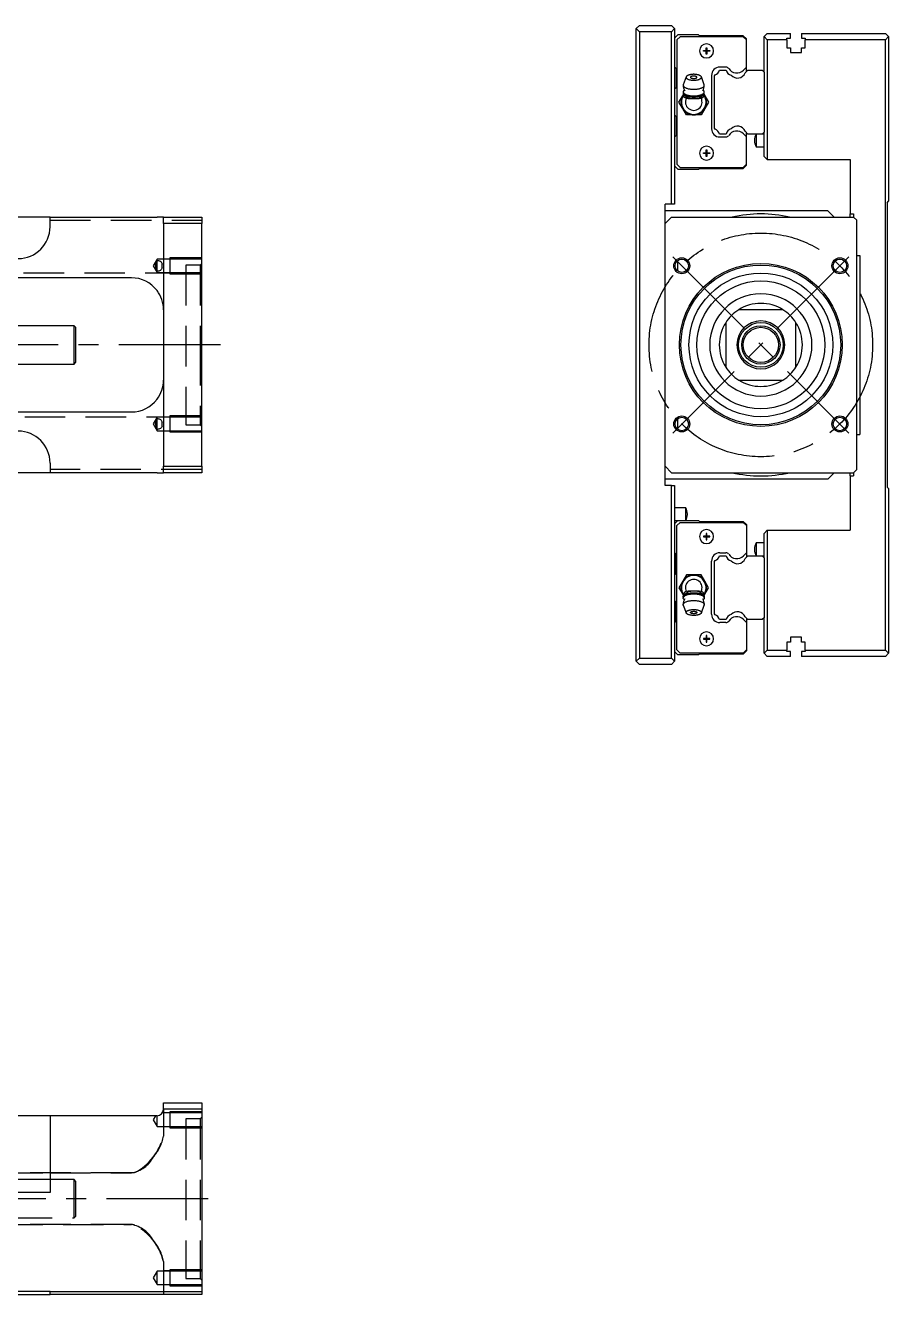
# Model space of a CAD drawing. Extents: x -11 to 792, y -340 to 120.
# Drawn here: x 522.3 to 792.5, y -297.2 to 100 of the extents above; entities that cross this region are included whole.
import ezdxf

# ---------------------------------------------------------------- set-up
doc = ezdxf.new("R2010")
doc.units = 0
doc.linetypes.add('CENTER', pattern=[50.8, 31.75, -6.35, 6.35, -6.35])
doc.linetypes.add('DASHED', pattern=[19.05, 12.7, -6.35])
doc.layers.get('0').update_dxf_attribs({"linetype": 'CONTINUOUS'})
doc.layers.add('CENTER', color=1, linetype='CENTER')

msp = doc.modelspace()

# ---------------------------------------------------------------- linework, layer by layer
at = {"color": 7, "linetype": 'CONTINUOUS'}
for p, q in [((714.5, 100), (713.5, 99)), ((714.5, 100), (724.5, 100)), ((725.5, 99), (724.5, 100)), ((713.5, -99), (713.5, 99)), ((713.5, 99), (714.5, 98)), ((714.5, 98), (714.5, -98)), ((724.5, 98), (714.5, 98)), ((724.5, 98), (725.5, 99)), ((724.5, 44), (724.5, 98)), ((725.5, 99), (725.5, 44)), ((726.5, 97), (725.5, 96)), ((727.2, 96.45), (726.2, 95.45)), ((726.2, 95.45), (726.2, 56.55)), ((733, 97), (726.5, 97)), ((747, 96.45), (727.2, 96.45)), ((733.25, 96.75), (733, 97)), ((747, 96.75), (733.25, 96.75)), ((748, 95.75), (747, 96.75)), ((748, 95.45), (747, 96.45)), ((748, 95.45), (748, 95.75)), ((748, 86.92), (748, 95.45)), ((753.5, 96.5), (754.5, 97.5)), ((753.5, 85.4), (753.5, 96.5)), ((754.5, 95.5), (753.5, 96.5)), ((754.5, 97.5), (761.8, 97.5)), ((760.65, 95.5), (754.5, 95.5)), ((754.5, 95.5), (754.5, 58)), ((760.65, 95.5), (760.65, 96)), ((760.65, 96), (761.8, 96)), ((760.65, 95.5), (760.65, 93)), ((761.8, 96), (761.8, 97.5)), ((765.2, 97.5), (791.5, 97.5)), ((765.2, 97.5), (765.2, 96)), ((765.2, 96), (766.35, 96)), ((766.35, 96), (766.35, 95.5)), ((766.35, 93), (766.35, 95.5)), ((791.5, 95.5), (766.35, 95.5)), ((791.5, 97.5), (792.5, 96.5)), ((792.5, 96.5), (791.5, 95.5)), ((791.5, -95.5), (791.5, 95.5)), ((792.5, 96.5), (792.5, 45)), ((734.5, 91.9), (734.5, 92.1)), ((734.5, 92.1), (735.4, 92.1)), ((735.4, 91.9), (734.5, 91.9)), ((735.4, 92.1), (735.4, 93)), ((735.4, 93), (735.6, 93)), ((735.4, 92.1), (735.5, 92)), ((735.4, 91.9), (735.5, 92)), ((735.4, 91), (735.4, 91.9)), ((735.6, 92.1), (735.5, 92)), ((735.6, 91.9), (735.5, 92)), ((735.6, 93), (735.6, 92.1)), ((735.6, 92.1), (736.5, 92.1)), ((736.5, 91.9), (735.6, 91.9)), ((735.6, 91.9), (735.6, 91)), ((736.5, 92.1), (736.5, 91.9)), ((760.65, 93), (761.8, 93)), ((761.8, 93), (761.8, 91.5)), ((761.8, 91.5), (765.2, 91.5)), ((765.2, 93), (766.35, 93)), ((765.2, 91.5), (765.2, 93)), ((735.6, 91), (735.4, 91)), ((725.5, 87), (726, 86.5)), ((726, 86.5), (726, 80.5)), ((729.12, 83.89), (728.23, 81.44)), ((729.12, 83.89), (729.1, 83.81)), ((729.1, 83.81), (729.1, 83.73)), ((729.1, 83.73), (729.12, 83.65)), ((729.15, 83.95), (729.12, 83.89)), ((729.12, 83.65), (729.15, 83.58)), ((729.19, 84.02), (729.15, 83.95)), ((729.15, 83.58), (729.2, 83.5)), ((729.25, 84.08), (729.19, 84.02)), ((729.2, 83.5), (729.27, 83.42)), ((729.31, 84.14), (729.25, 84.08)), ((729.27, 83.42), (729.35, 83.35)), ((729.39, 84.2), (729.31, 84.14)), ((729.48, 84.25), (729.39, 84.2)), ((729.57, 84.31), (729.48, 84.25)), ((729.68, 84.36), (729.57, 84.31)), ((729.8, 84.41), (729.68, 84.36)), ((729.92, 84.45), (729.8, 84.41)), ((730.06, 84.49), (729.92, 84.45)), ((730.2, 84.53), (730.06, 84.49)), ((730.35, 84.57), (730.2, 84.53)), ((730.5, 84.6), (730.35, 84.57)), ((730.66, 84.62), (730.5, 84.6)), ((730.52, 83.83), (730.5, 83.79)), ((730.5, 83.79), (730.5, 83.76)), ((730.5, 83.76), (730.5, 83.73)), ((730.5, 83.73), (730.52, 83.69)), ((730.53, 83.86), (730.52, 83.83)), ((730.52, 83.69), (730.53, 83.66)), ((730.56, 83.89), (730.53, 83.86)), ((730.53, 83.66), (730.56, 83.63)), ((730.59, 83.92), (730.56, 83.89)), ((730.56, 83.63), (730.59, 83.6)), ((730.63, 83.95), (730.59, 83.92)), ((730.59, 83.6), (730.63, 83.57)), ((730.68, 83.98), (730.63, 83.95)), ((730.63, 83.57), (730.68, 83.54)), ((730.82, 84.64), (730.66, 84.62)), ((730.73, 84.01), (730.68, 83.98)), ((730.68, 83.54), (730.73, 83.51)), ((730.79, 84.03), (730.73, 84.01)), ((730.73, 83.51), (730.79, 83.49)), ((730.86, 84.05), (730.79, 84.03)), ((730.79, 83.49), (730.86, 83.47)), ((730.99, 84.66), (730.82, 84.64)), ((730.93, 84.07), (730.86, 84.05)), ((730.86, 83.47), (730.93, 83.45)), ((731, 84.09), (730.93, 84.07)), ((730.93, 83.45), (731, 83.43)), ((731.16, 84.67), (730.99, 84.66)), ((731.08, 84.11), (731, 84.09)), ((731, 83.43), (731.08, 83.41)), ((731.16, 84.12), (731.08, 84.11)), ((731.33, 84.68), (731.16, 84.67)), ((731.24, 84.13), (731.16, 84.12)), ((731.33, 84.14), (731.24, 84.13)), ((731.5, 84.68), (731.33, 84.68)), ((731.41, 84.14), (731.33, 84.14)), ((731.5, 84.14), (731.41, 84.14)), ((731.67, 84.68), (731.5, 84.68)), ((731.59, 84.14), (731.5, 84.14)), ((731.67, 84.14), (731.59, 84.14)), ((731.84, 84.67), (731.67, 84.68)), ((731.76, 84.13), (731.67, 84.14)), ((731.84, 84.12), (731.76, 84.13)), ((732.01, 84.66), (731.84, 84.67)), ((731.92, 84.11), (731.84, 84.12)), ((732, 84.09), (731.92, 84.11)), ((731.92, 83.41), (732, 83.43)), ((732.07, 84.07), (732, 84.09)), ((732, 83.43), (732.07, 83.45)), ((732.18, 84.64), (732.01, 84.66)), ((732.14, 84.05), (732.07, 84.07)), ((732.07, 83.45), (732.14, 83.47)), ((732.21, 84.03), (732.14, 84.05)), ((732.14, 83.47), (732.21, 83.49)), ((732.34, 84.62), (732.18, 84.64)), ((732.27, 84.01), (732.21, 84.03)), ((732.21, 83.49), (732.27, 83.51)), ((732.32, 83.98), (732.27, 84.01)), ((732.27, 83.51), (732.32, 83.54)), ((732.37, 83.95), (732.32, 83.98)), ((732.32, 83.54), (732.37, 83.57)), ((732.5, 84.6), (732.34, 84.62)), ((732.41, 83.92), (732.37, 83.95)), ((732.37, 83.57), (732.41, 83.6)), ((732.44, 83.89), (732.41, 83.92)), ((732.41, 83.6), (732.44, 83.63)), ((732.47, 83.86), (732.44, 83.89)), ((732.44, 83.63), (732.47, 83.66)), ((732.48, 83.83), (732.47, 83.86)), ((732.47, 83.66), (732.48, 83.69)), ((732.5, 83.79), (732.48, 83.83)), ((732.48, 83.69), (732.5, 83.73)), ((732.65, 84.57), (732.5, 84.6)), ((732.5, 83.76), (732.5, 83.79)), ((732.5, 83.73), (732.5, 83.76)), ((732.8, 84.53), (732.65, 84.57)), ((732.94, 84.49), (732.8, 84.53)), ((733.08, 84.45), (732.94, 84.49)), ((733.2, 84.41), (733.08, 84.45)), ((733.32, 84.36), (733.2, 84.41)), ((733.43, 84.31), (733.32, 84.36)), ((733.52, 84.25), (733.43, 84.31)), ((733.61, 84.2), (733.52, 84.25)), ((733.69, 84.14), (733.61, 84.2)), ((733.65, 83.35), (733.73, 83.42)), ((733.75, 84.08), (733.69, 84.14)), ((733.73, 83.42), (733.8, 83.5)), ((733.81, 84.02), (733.75, 84.08)), ((733.8, 83.5), (733.85, 83.58)), ((733.85, 83.95), (733.81, 84.02)), ((733.88, 83.89), (733.85, 83.95)), ((733.85, 83.58), (733.88, 83.65)), ((733.9, 83.81), (733.88, 83.89)), ((734.77, 81.44), (733.88, 83.89)), ((733.88, 83.65), (733.9, 83.73)), ((733.9, 83.73), (733.9, 83.81)), ((737.07, 84.33), (737.07, 67.67)), ((738, 84.2), (738.16, 84.48)), ((738, 67.8), (738, 84.2)), ((739.56, 86), (741.64, 86)), ((741.58, 86.93), (739.67, 86.93)), ((748, 86.92), (747.04, 85.95)), ((747.55, 85.15), (748, 85.6)), ((748, 85.6), (748, 86.92)), ((748, 85.6), (748.4, 86)), ((748.4, 86), (752.9, 86)), ((752.9, 86), (753.5, 85.4)), ((753.5, 85.4), (753.5, 66.6)), ((726, 80.5), (725.5, 80)), ((728.23, 81.44), (728.2, 81.27)), ((728.2, 81.27), (728.21, 81.17)), ((728.21, 81.17), (728.24, 81.07)), ((728.24, 81.07), (728.29, 80.97)), ((728.27, 79.46), (728.24, 79.39)), ((728.32, 79.52), (728.27, 79.46)), ((728.29, 80.97), (728.36, 80.88)), ((728.37, 79.59), (728.32, 79.52)), ((728.36, 80.88), (728.45, 80.78)), ((728.43, 79.65), (728.37, 79.59)), ((728.5, 79.71), (728.43, 79.65)), ((728.45, 80.78), (728.56, 80.69)), ((728.56, 79.77), (728.5, 79.71)), ((728.56, 80.69), (728.69, 80.61)), ((728.69, 80.61), (728.83, 80.52)), ((728.83, 80.52), (728.99, 80.45)), ((728.99, 80.45), (729.17, 80.37)), ((729.17, 80.37), (729.36, 80.31)), ((729.35, 83.35), (729.45, 83.28)), ((729.36, 80.31), (729.56, 80.24)), ((729.45, 83.28), (729.56, 83.22)), ((729.56, 83.22), (729.69, 83.16)), ((729.56, 80.24), (729.78, 80.19)), ((729.69, 83.16), (729.83, 83.1)), ((729.78, 80.19), (730, 80.14)), ((729.83, 83.1), (729.98, 83.05)), ((729.98, 83.05), (730.15, 83)), ((730, 80.14), (730.24, 80.1)), ((730.15, 83), (730.32, 82.96)), ((730.24, 80.1), (730.48, 80.07)), ((730.32, 82.96), (730.51, 82.92)), ((730.48, 80.07), (730.73, 80.04)), ((730.51, 82.92), (730.7, 82.9)), ((730.7, 82.9), (730.89, 82.87)), ((730.73, 80.04), (730.98, 80.02)), ((730.89, 82.87), (731.09, 82.86)), ((730.98, 80.02), (731.24, 80.01)), ((731.08, 83.41), (731.16, 83.4)), ((731.09, 82.86), (731.3, 82.85)), ((731.16, 83.4), (731.24, 83.39)), ((731.24, 83.39), (731.33, 83.38)), ((731.24, 80.01), (731.5, 80)), ((731.3, 82.85), (731.5, 82.84)), ((731.33, 83.38), (731.41, 83.38)), ((731.41, 83.38), (731.5, 83.38)), ((731.5, 83.38), (731.59, 83.38)), ((731.5, 82.84), (731.7, 82.85)), ((731.5, 80), (731.76, 80.01)), ((731.59, 83.38), (731.67, 83.38)), ((731.67, 83.38), (731.76, 83.39)), ((731.7, 82.85), (731.91, 82.86)), ((731.76, 83.39), (731.84, 83.4)), ((731.76, 80.01), (732.02, 80.02)), ((731.84, 83.4), (731.92, 83.41)), ((731.91, 82.86), (732.11, 82.87)), ((732.02, 80.02), (732.27, 80.04)), ((732.11, 82.87), (732.3, 82.9)), ((732.27, 80.04), (732.52, 80.07)), ((732.3, 82.9), (732.49, 82.92)), ((732.49, 82.92), (732.68, 82.96)), ((732.52, 80.07), (732.76, 80.1)), ((732.68, 82.96), (732.85, 83)), ((732.76, 80.1), (733, 80.14)), ((732.85, 83), (733.02, 83.05)), ((733, 80.14), (733.22, 80.19)), ((733.02, 83.05), (733.17, 83.1)), ((733.17, 83.1), (733.31, 83.16)), ((733.22, 80.19), (733.44, 80.24)), ((733.31, 83.16), (733.44, 83.22)), ((733.44, 83.22), (733.55, 83.28)), ((733.44, 80.24), (733.64, 80.31)), ((733.55, 83.28), (733.65, 83.35)), ((733.64, 80.31), (733.83, 80.37)), ((733.83, 80.37), (734.01, 80.45)), ((734.01, 80.45), (734.17, 80.52)), ((734.17, 80.52), (734.31, 80.61)), ((734.31, 80.61), (734.44, 80.69)), ((734.44, 80.69), (734.55, 80.78)), ((734.5, 79.71), (734.44, 79.77)), ((734.57, 79.65), (734.5, 79.71)), ((734.55, 80.78), (734.64, 80.88)), ((734.63, 79.59), (734.57, 79.65)), ((734.68, 79.52), (734.63, 79.59)), ((734.64, 80.88), (734.71, 80.97)), ((734.73, 79.46), (734.68, 79.52)), ((734.71, 80.97), (734.76, 81.07)), ((734.76, 79.39), (734.73, 79.46)), ((734.76, 81.07), (734.79, 81.17)), ((734.8, 81.27), (734.77, 81.44)), ((734.79, 81.17), (734.8, 81.27)), ((726.88, 76), (728.04, 78)), ((728.04, 74), (726.88, 76)), ((728.04, 78), (728.32, 78.49)), ((728.22, 79.33), (728.2, 79.26)), ((728.2, 79.26), (728.2, 79.19)), ((728.2, 79.19), (728.21, 79.09)), ((728.2, 79.19), (728.2, 78.82)), ((728.2, 78.82), (728.2, 78.75)), ((728.2, 78.75), (728.22, 78.69)), ((728.21, 79.09), (728.24, 78.99)), ((728.24, 79.39), (728.22, 79.33)), ((728.22, 78.69), (728.24, 78.62)), ((728.24, 78.99), (728.29, 78.9)), ((728.24, 78.62), (728.27, 78.55)), ((728.27, 78.55), (728.32, 78.49)), ((728.29, 78.9), (728.36, 78.8)), ((728.32, 78.49), (728.37, 78.42)), ((728.36, 78.8), (728.45, 78.71)), ((728.37, 78.42), (728.43, 78.36)), ((728.41, 77.98), (728.42, 78.05)), ((728.41, 77.91), (728.41, 77.98)), ((728.42, 77.84), (728.41, 77.91)), ((728.42, 78.05), (728.44, 78.12)), ((728.43, 77.78), (728.42, 77.84)), ((728.43, 78.36), (728.5, 78.3)), ((728.44, 77.72), (728.43, 77.78)), ((728.44, 78.12), (728.46, 78.2)), ((728.47, 77.66), (728.44, 77.72)), ((728.45, 78.71), (728.56, 78.62)), ((728.46, 78.2), (728.49, 78.27)), ((728.5, 77.61), (728.47, 77.66)), ((728.49, 78.27), (728.5, 78.29)), ((728.5, 78.3), (728.62, 78.21)), ((728.5, 78.3), (729.49, 77.46)), ((728.53, 77.55), (728.5, 77.61)), ((728.58, 77.5), (728.53, 77.55)), ((728.56, 78.62), (728.69, 78.53)), ((728.62, 77.46), (728.58, 77.5)), ((728.62, 78.21), (728.76, 78.12)), ((728.68, 77.41), (728.62, 77.46)), ((728.74, 77.36), (728.68, 77.41)), ((728.69, 78.53), (728.83, 78.45)), ((728.82, 77.32), (728.74, 77.36)), ((728.76, 78.12), (728.92, 78.03)), ((728.9, 77.28), (728.82, 77.32)), ((728.83, 78.45), (728.99, 78.37)), ((728.99, 77.24), (728.9, 77.28)), ((728.92, 78.03), (729.09, 77.96)), ((728.99, 78.37), (729.17, 78.3)), ((729.09, 77.21), (728.99, 77.24)), ((729.09, 77.96), (729.29, 77.88)), ((729.18, 77.18), (729.09, 77.21)), ((729.17, 78.3), (729.36, 78.23)), ((729.29, 77.88), (729.49, 77.82)), ((729.36, 78.23), (729.56, 78.17)), ((729.49, 77.82), (729.71, 77.76)), ((729.66, 77.35), (729.49, 77.46)), ((729.56, 78.17), (729.78, 78.11)), ((729.86, 77.27), (729.66, 77.35)), ((729.71, 77.76), (729.95, 77.71)), ((729.78, 78.11), (730, 78.07)), ((729.95, 77.71), (730.19, 77.66)), ((730, 78.07), (730.24, 78.02)), ((730.19, 77.66), (730.44, 77.63)), ((730.24, 78.02), (730.48, 77.99)), ((730.44, 77.63), (730.7, 77.6)), ((730.48, 77.99), (730.73, 77.96)), ((730.7, 77.6), (730.96, 77.58)), ((730.73, 77.96), (730.98, 77.94)), ((730.96, 77.58), (731.23, 77.56)), ((730.98, 77.94), (731.24, 77.93)), ((731.23, 77.56), (731.5, 77.56)), ((731.24, 77.93), (731.5, 77.93)), ((731.5, 77.93), (731.76, 77.93)), ((731.5, 77.56), (731.77, 77.56)), ((731.76, 77.93), (732.02, 77.94)), ((731.77, 77.56), (732.04, 77.58)), ((732.02, 77.94), (732.27, 77.96)), ((732.04, 77.58), (732.3, 77.6)), ((732.27, 77.96), (732.52, 77.99)), ((732.3, 77.6), (732.56, 77.63)), ((732.52, 77.99), (732.76, 78.02)), ((732.56, 77.63), (732.81, 77.66)), ((732.76, 78.02), (733, 78.07)), ((732.81, 77.66), (733.05, 77.71)), ((733, 78.07), (733.22, 78.11)), ((733.05, 77.71), (733.29, 77.76)), ((733.28, 77.32), (733.07, 77.25)), ((733.22, 78.11), (733.44, 78.17)), ((733.51, 77.46), (733.28, 77.32)), ((733.29, 77.76), (733.51, 77.82)), ((733.44, 78.17), (733.64, 78.23)), ((733.51, 77.46), (734.5, 78.3)), ((733.51, 77.82), (733.71, 77.88)), ((733.64, 78.23), (733.83, 78.3)), ((733.71, 77.88), (733.91, 77.96)), ((733.91, 77.21), (733.82, 77.18)), ((733.83, 78.3), (734.01, 78.37)), ((733.91, 77.96), (734.08, 78.03)), ((734.01, 77.24), (733.91, 77.21)), ((734.01, 78.37), (734.17, 78.45)), ((734.1, 77.28), (734.01, 77.24)), ((734.08, 78.03), (734.24, 78.12)), ((734.18, 77.32), (734.1, 77.28)), ((734.17, 78.45), (734.31, 78.53)), ((734.25, 77.36), (734.18, 77.32)), ((734.24, 78.12), (734.38, 78.21)), ((734.32, 77.41), (734.25, 77.36)), ((734.31, 78.53), (734.44, 78.62)), ((734.38, 77.46), (734.32, 77.41)), ((734.38, 78.21), (734.5, 78.3)), ((734.42, 77.5), (734.38, 77.46)), ((734.47, 77.55), (734.42, 77.5)), ((734.44, 78.62), (734.55, 78.71)), ((734.5, 77.61), (734.47, 77.55)), ((734.5, 78.3), (734.57, 78.36)), ((734.5, 78.29), (734.51, 78.27)), ((734.53, 77.66), (734.5, 77.61)), ((734.51, 78.27), (734.54, 78.2)), ((734.56, 77.72), (734.53, 77.66)), ((734.54, 78.2), (734.56, 78.12)), ((734.55, 78.71), (734.64, 78.8)), ((734.56, 78.12), (734.58, 78.05)), ((734.57, 77.78), (734.56, 77.72)), ((734.57, 78.36), (734.63, 78.42)), ((734.58, 77.84), (734.57, 77.78)), ((734.58, 78.05), (734.59, 77.98)), ((734.59, 77.91), (734.58, 77.84)), ((734.59, 77.98), (734.59, 77.91)), ((734.63, 78.42), (734.68, 78.49)), ((734.64, 78.8), (734.71, 78.9)), ((734.68, 78.49), (734.73, 78.55)), ((734.68, 78.49), (734.96, 78)), ((734.71, 78.9), (734.76, 78.99)), ((734.73, 78.55), (734.76, 78.62)), ((734.78, 79.33), (734.76, 79.39)), ((734.76, 78.99), (734.79, 79.09)), ((734.76, 78.62), (734.78, 78.69)), ((734.8, 79.26), (734.78, 79.33)), ((734.78, 78.69), (734.8, 78.75)), ((734.79, 79.09), (734.8, 79.19)), ((734.8, 79.19), (734.8, 79.26)), ((734.8, 78.82), (734.8, 79.19)), ((734.8, 78.75), (734.8, 78.82)), ((734.96, 78), (736.12, 76)), ((736.12, 76), (734.96, 74)), ((725.5, 72), (726, 71.5)), ((729.19, 72), (728.04, 74)), ((731.5, 72), (729.19, 72)), ((733.81, 72), (731.5, 72)), ((734.96, 74), (733.81, 72)), ((726, 71.5), (726, 65.5)), ((738.16, 67.52), (738, 67.8)), ((726, 65.5), (725.5, 65)), ((741.64, 66), (739.56, 66)), ((739.67, 65.07), (741.58, 65.07)), ((747.04, 66.05), (748, 65.08)), ((748.4, 66), (747.55, 66.85)), ((748, 65.08), (748, 66.4)), ((748, 56.55), (748, 65.08)), ((752.9, 66), (748.4, 66)), ((750.5, 64.06), (750.5, 63.94)), ((751, 66), (751, 62)), ((753.5, 66.6), (752.9, 66)), ((753.5, 66), (752.9, 66)), ((753.5, 59), (753.5, 66.6)), ((734.5, 60.1), (735.4, 60.1)), ((734.5, 59.9), (734.5, 60.1)), ((735.4, 59.9), (734.5, 59.9)), ((735.4, 60.1), (735.4, 61)), ((735.4, 61), (735.6, 61)), ((735.4, 60.1), (735.5, 60)), ((735.4, 59.9), (735.5, 60)), ((735.4, 59), (735.4, 59.9)), ((735.6, 60.1), (735.5, 60)), ((735.6, 59.9), (735.5, 60)), ((735.6, 61), (735.6, 60.1)), ((735.6, 60.1), (736.5, 60.1)), ((736.5, 59.9), (735.6, 59.9)), ((735.6, 59.9), (735.6, 59)), ((736.5, 60.1), (736.5, 59.9)), ((751, 62), (753.5, 62)), ((725.5, 56), (726.5, 55)), ((726.2, 56.55), (727.2, 55.55)), ((735.6, 59), (735.4, 59)), ((747, 55.55), (748, 56.55)), ((747, 55.25), (748, 56.25)), ((748, 56.25), (748, 56.55)), ((753.5, 59), (754.5, 58)), ((754.5, 58), (780.5, 58)), ((780.5, 58), (780.5, 41)), ((726.5, 55), (733, 55)), ((727.2, 55.55), (747, 55.55)), ((733, 55), (733.25, 55.25)), ((733.25, 55.25), (747, 55.25)), ((724.5, 44), (722.5, 44)), ((722.5, 38), (722.5, 44)), ((725.5, 44), (724.5, 44)), ((792, 44.5), (792.5, 45)), ((792, 44.5), (792, -44.5)), ((530, 40), (486, 40)), ((530, 40), (563.5, 40)), ((530, 37), (530, 40)), ((565.5, 40), (563.5, 40)), ((565.5, 40), (577.5, 40)), ((565.5, 38), (565.5, 40)), ((577.5, 40), (577.5, 38)), ((773.5, 42), (722.5, 42)), ((724.5, 40), (722.5, 38)), ((724.5, 40), (781.5, 40)), ((775.5, 40), (773.5, 42)), ((780.5, 40), (780.5, 41)), ((780.5, 41), (781.5, 41)), ((781.5, 41), (781.5, 40)), ((782.5, 39), (781.5, 40)), ((565.5, 38), (565.5, -38)), ((577.5, 38), (565.5, 38)), ((577.5, -38), (577.5, 38)), ((722.5, -38), (722.5, 38)), ((782.5, -39), (782.5, 39)), ((782.5, 28), (783.5, 28)), ((783.5, 28), (783.5, -28)), ((563.02, 24.91), (563.06, 25.23)), ((563.06, 25.23), (563.16, 25.61)), ((563.16, 25.61), (563.3, 25.99)), ((563.3, 25.99), (563.5, 26.44)), ((563.5, 26.44), (563.72, 26.43)), ((563.5, 23.06), (563.5, 26.44)), ((563.72, 26.43), (563.94, 26.4)), ((563.94, 26.4), (564.15, 26.35)), ((564.15, 26.35), (564.35, 26.28)), ((564.35, 26.28), (564.58, 26.14)), ((564.58, 26.14), (564.77, 25.97)), ((564.77, 25.97), (564.91, 25.77)), ((564.99, 23.9), (564.88, 23.67)), ((564.91, 25.77), (565.02, 25.53)), ((565.06, 24.11), (564.99, 23.9)), ((565.02, 25.53), (565.08, 25.3)), ((726.5, 23.06), (726.5, 26.44)), ((555.5, 21), (515, 21)), ((563.58, 23.06), (563.5, 23.06)), ((563.82, 23.08), (563.58, 23.06)), ((564.04, 23.12), (563.82, 23.08)), ((564.29, 23.2), (564.04, 23.12)), ((564.52, 23.31), (564.29, 23.2)), ((564.72, 23.48), (564.52, 23.31)), ((564.88, 23.67), (564.72, 23.48)), ((759.43, 11), (745.57, 11)), ((537.5, 6), (520, 6)), ((538, 5.5), (537.5, 6)), ((537.5, -6), (537.5, 6)), ((538, 5.5), (538, -5.5)), ((741.5, 6.93), (741.5, -6.93)), ((763.5, -6.93), (763.5, 6.93)), ((520, -6), (537.5, -6)), ((537.5, -6), (538, -5.5)), ((745.57, -11), (759.43, -11)), ((515, -21), (555.5, -21)), ((563.16, -23.89), (563.3, -23.51)), ((563.3, -23.51), (563.5, -23.06)), ((563.5, -23.06), (563.72, -23.07)), ((563.5, -26.44), (563.5, -23.06)), ((563.72, -23.07), (563.94, -23.1)), ((563.94, -23.1), (564.15, -23.15)), ((564.15, -23.15), (564.35, -23.22)), ((564.35, -23.22), (564.58, -23.35)), ((564.58, -23.35), (564.77, -23.53)), ((564.77, -23.53), (564.91, -23.73)), ((564.91, -23.73), (565.02, -23.96)), ((726.5, -26.44), (726.5, -23.06)), ((563.02, -24.59), (563.06, -24.27)), ((563.06, -24.27), (563.16, -23.89)), ((563.58, -26.43), (563.5, -26.44)), ((563.82, -26.42), (563.58, -26.43)), ((564.04, -26.38), (563.82, -26.42)), ((564.29, -26.3), (564.04, -26.38)), ((564.52, -26.18), (564.29, -26.3)), ((564.72, -26.02), (564.52, -26.18)), ((564.88, -25.83), (564.72, -26.02)), ((564.99, -25.6), (564.88, -25.83)), ((565.06, -25.39), (564.99, -25.6)), ((565.02, -23.96), (565.08, -24.2)), ((782.5, -28), (783.5, -28)), ((530, -37), (530, -40)), ((565.5, -40), (565.5, -38)), ((565.5, -38), (577.5, -38)), ((577.5, -38), (577.5, -40)), ((722.5, -44), (722.5, -38)), ((722.5, -38), (724.5, -40)), ((781.5, -40), (782.5, -39)), ((530, -40), (486, -40)), ((563.5, -40), (530, -40)), ((563.5, -40), (565.5, -40)), ((577.5, -40), (565.5, -40)), ((773.5, -42), (722.5, -42)), ((724.5, -40), (781.5, -40)), ((773.5, -42), (775.5, -40)), ((780.5, -41), (780.5, -40)), ((780.5, -41), (780.5, -58)), ((780.5, -41), (781.5, -41)), ((781.5, -40), (781.5, -41)), ((724.5, -44), (722.5, -44)), ((724.5, -44), (725.5, -44)), ((724.5, -98), (724.5, -44)), ((725.5, -44), (725.5, -99)), ((792.5, -45), (792, -44.5)), ((792.5, -45), (792.5, -96.5)), ((729, -51), (725.5, -51)), ((729, -53), (729, -51)), ((725.5, -55), (726.5, -55)), ((725.5, -56), (726.5, -55)), ((726.2, -56.55), (727.2, -55.55)), ((726.5, -55), (733, -55)), ((727.2, -55.55), (747, -55.55)), ((729, -55), (729, -53)), ((729.5, -53.06), (729.5, -52.94)), ((733, -55), (733.25, -55.25)), ((733.25, -55.25), (747, -55.25)), ((747, -55.25), (748, -56.25)), ((747, -55.55), (748, -56.55)), ((726.2, -95.45), (726.2, -56.55)), ((735.4, -59), (735.4, -59.9)), ((735.6, -59), (735.4, -59)), ((735.6, -59.9), (735.6, -59)), ((748, -56.25), (748, -56.55)), ((748, -56.55), (748, -65.08)), ((754.5, -58), (753.5, -59)), ((753.5, -66.6), (753.5, -59)), ((754.5, -58), (780.5, -58)), ((754.5, -58), (754.5, -95.5)), ((735.4, -59.9), (734.5, -59.9)), ((734.5, -59.9), (734.5, -60.1)), ((734.5, -60.1), (735.4, -60.1)), ((735.4, -59.9), (735.5, -60)), ((735.4, -60.1), (735.5, -60)), ((735.4, -60.1), (735.4, -61)), ((735.4, -61), (735.6, -61)), ((735.6, -59.9), (735.5, -60)), ((735.6, -60.1), (735.5, -60)), ((736.5, -59.9), (735.6, -59.9)), ((735.6, -60.1), (736.5, -60.1)), ((735.6, -61), (735.6, -60.1)), ((736.5, -60.1), (736.5, -59.9)), ((753.5, -62), (751, -62)), ((751, -62), (751, -66)), ((726, -65.5), (725.5, -65)), ((726, -71.5), (726, -65.5)), ((738, -67.8), (738.16, -67.52)), ((739.56, -66), (741.64, -66)), ((739.67, -65.07), (741.58, -65.07)), ((747.04, -66.05), (748, -65.08)), ((747.55, -66.85), (748, -66.4)), ((748, -65.08), (748, -66.4)), ((748, -66.4), (748.4, -66)), ((748.4, -66), (752.9, -66)), ((750.5, -63.94), (750.5, -64.06)), ((752.9, -66), (753.5, -66)), ((752.9, -66), (753.5, -66.6)), ((753.5, -66.6), (753.5, -85.4)), ((725.5, -72), (726, -71.5)), ((737.07, -84.33), (737.07, -67.67)), ((738, -84.2), (738, -67.8)), ((728.04, -74), (726.88, -76)), ((729.19, -72), (728.04, -74)), ((731.5, -72), (729.19, -72)), ((733.81, -72), (731.5, -72)), ((734.96, -74), (733.81, -72)), ((736.12, -76), (734.96, -74)), ((726.88, -76), (728.04, -78)), ((728.04, -78), (728.32, -78.49)), ((728.2, -78.75), (728.22, -78.69)), ((728.2, -78.82), (728.2, -78.75)), ((728.2, -78.82), (728.2, -79.19)), ((728.2, -79.19), (728.21, -79.09)), ((728.2, -79.26), (728.2, -79.19)), ((728.22, -79.33), (728.2, -79.26)), ((728.21, -79.09), (728.24, -78.99)), ((728.22, -78.69), (728.24, -78.62)), ((728.24, -79.39), (728.22, -79.33)), ((728.24, -78.62), (728.27, -78.55)), ((728.24, -78.99), (728.29, -78.9)), ((728.27, -79.46), (728.24, -79.39)), ((728.27, -78.55), (728.32, -78.49)), ((728.29, -78.9), (728.36, -78.8)), ((728.32, -78.49), (728.37, -78.42)), ((728.36, -78.8), (728.45, -78.71)), ((728.37, -78.42), (728.43, -78.36)), ((728.42, -77.85), (728.41, -77.91)), ((728.41, -77.91), (728.41, -77.98)), ((728.41, -77.98), (728.42, -78.05)), ((728.43, -77.78), (728.42, -77.85)), ((728.42, -78.05), (728.44, -78.12)), ((728.44, -77.72), (728.43, -77.78)), ((728.43, -78.36), (728.5, -78.3)), ((728.47, -77.66), (728.44, -77.72)), ((728.44, -78.12), (728.46, -78.2)), ((728.45, -78.71), (728.56, -78.62)), ((728.46, -78.2), (728.49, -78.27)), ((728.5, -77.61), (728.47, -77.66)), ((728.49, -78.27), (728.5, -78.29)), ((729.49, -77.46), (728.5, -78.3)), ((728.53, -77.55), (728.5, -77.61)), ((728.5, -78.3), (728.62, -78.21)), ((728.57, -77.5), (728.53, -77.55)), ((728.56, -78.62), (728.69, -78.53)), ((728.62, -77.46), (728.57, -77.5)), ((728.68, -77.41), (728.62, -77.46)), ((728.62, -78.21), (728.76, -78.12)), ((728.74, -77.36), (728.68, -77.41)), ((728.69, -78.53), (728.83, -78.45)), ((728.82, -77.32), (728.74, -77.36)), ((728.76, -78.12), (728.92, -78.03)), ((728.9, -77.28), (728.82, -77.32)), ((728.83, -78.45), (728.99, -78.37)), ((728.99, -77.24), (728.9, -77.28)), ((728.92, -78.03), (729.09, -77.96)), ((729.08, -77.21), (728.99, -77.24)), ((728.99, -78.37), (729.17, -78.3)), ((729.18, -77.18), (729.08, -77.21)), ((729.09, -77.96), (729.29, -77.88)), ((729.17, -78.3), (729.36, -78.23)), ((729.29, -77.88), (729.49, -77.82)), ((729.36, -78.23), (729.56, -78.17)), ((729.61, -77.38), (729.49, -77.46)), ((729.49, -77.82), (729.71, -77.76)), ((729.56, -78.17), (729.78, -78.11)), ((729.8, -77.29), (729.61, -77.38)), ((729.71, -77.76), (729.95, -77.71)), ((729.78, -78.11), (730, -78.07)), ((729.95, -77.71), (730.19, -77.66)), ((730, -78.07), (730.24, -78.02)), ((730.19, -77.66), (730.44, -77.63)), ((730.24, -78.02), (730.48, -77.99)), ((730.44, -77.63), (730.7, -77.6)), ((730.48, -77.99), (730.73, -77.96)), ((730.7, -77.6), (730.96, -77.58)), ((730.73, -77.96), (730.98, -77.94)), ((730.96, -77.58), (731.23, -77.56)), ((730.98, -77.94), (731.24, -77.93)), ((731.23, -77.56), (731.5, -77.56)), ((731.24, -77.93), (731.5, -77.93)), ((731.5, -77.56), (731.77, -77.56)), ((731.5, -77.93), (731.76, -77.93)), ((731.76, -77.93), (732.02, -77.94)), ((731.77, -77.56), (732.04, -77.58)), ((732.02, -77.94), (732.27, -77.96)), ((732.04, -77.58), (732.3, -77.6)), ((732.27, -77.96), (732.52, -77.99)), ((732.3, -77.6), (732.56, -77.63)), ((732.52, -77.99), (732.76, -78.02)), ((732.56, -77.63), (732.81, -77.66)), ((732.76, -78.02), (733, -78.07)), ((732.81, -77.66), (733.05, -77.71)), ((733, -78.07), (733.22, -78.11)), ((733.05, -77.71), (733.29, -77.76)), ((733.33, -77.34), (733.1, -77.26)), ((733.22, -78.11), (733.44, -78.17)), ((733.29, -77.76), (733.51, -77.82)), ((733.51, -77.46), (733.33, -77.34)), ((733.44, -78.17), (733.64, -78.23)), ((734.5, -78.3), (733.51, -77.46)), ((733.51, -77.82), (733.71, -77.88)), ((733.64, -78.23), (733.83, -78.3)), ((733.71, -77.88), (733.91, -77.96)), ((733.92, -77.21), (733.82, -77.18)), ((733.83, -78.3), (734.01, -78.37)), ((733.91, -77.96), (734.08, -78.03)), ((734.01, -77.24), (733.92, -77.21)), ((734.1, -77.28), (734.01, -77.24)), ((734.01, -78.37), (734.17, -78.45)), ((734.08, -78.03), (734.24, -78.12)), ((734.18, -77.32), (734.1, -77.28)), ((734.17, -78.45), (734.31, -78.53)), ((734.26, -77.36), (734.18, -77.32)), ((734.24, -78.12), (734.38, -78.21)), ((734.32, -77.41), (734.26, -77.36)), ((734.31, -78.53), (734.44, -78.62)), ((734.38, -77.46), (734.32, -77.41)), ((734.42, -77.5), (734.38, -77.46)), ((734.38, -78.21), (734.5, -78.3)), ((734.47, -77.55), (734.42, -77.5)), ((734.44, -78.62), (734.55, -78.71)), ((734.5, -77.61), (734.47, -77.55)), ((734.53, -77.66), (734.5, -77.61)), ((734.5, -78.29), (734.51, -78.27)), ((734.5, -78.3), (734.57, -78.36)), ((734.51, -78.27), (734.54, -78.2)), ((734.56, -77.72), (734.53, -77.66)), ((734.54, -78.2), (734.56, -78.12)), ((734.55, -78.71), (734.64, -78.8)), ((734.57, -77.78), (734.56, -77.72)), ((734.56, -78.12), (734.58, -78.05)), ((734.58, -77.84), (734.57, -77.78)), ((734.57, -78.36), (734.63, -78.42)), ((734.59, -77.91), (734.58, -77.84)), ((734.58, -78.05), (734.59, -77.98)), ((734.59, -77.98), (734.59, -77.91)), ((734.63, -78.42), (734.68, -78.49)), ((734.64, -78.8), (734.71, -78.9)), ((734.68, -78.49), (734.96, -78)), ((734.68, -78.49), (734.73, -78.55)), ((734.71, -78.9), (734.76, -78.99)), ((734.73, -78.55), (734.76, -78.62)), ((734.76, -79.39), (734.73, -79.46)), ((734.76, -78.62), (734.78, -78.69)), ((734.76, -78.99), (734.79, -79.09)), ((734.78, -79.33), (734.76, -79.39)), ((734.78, -78.69), (734.8, -78.75)), ((734.8, -79.26), (734.78, -79.33)), ((734.79, -79.09), (734.8, -79.19)), ((734.8, -78.75), (734.8, -78.82)), ((734.8, -79.19), (734.8, -78.82)), ((734.8, -79.19), (734.8, -79.26)), ((734.96, -78), (736.12, -76)), ((726, -80.5), (725.5, -80)), ((726, -86.5), (726, -80.5)), ((728.2, -81.27), (728.21, -81.17)), ((728.23, -81.44), (728.2, -81.27)), ((728.21, -81.17), (728.24, -81.07)), ((728.23, -81.44), (729.12, -83.89)), ((728.24, -81.07), (728.29, -80.97)), ((728.32, -79.52), (728.27, -79.46)), ((728.29, -80.97), (728.36, -80.88)), ((728.37, -79.59), (728.32, -79.52)), ((728.36, -80.88), (728.45, -80.78)), ((728.43, -79.65), (728.37, -79.59)), ((728.5, -79.71), (728.43, -79.65)), ((728.45, -80.78), (728.56, -80.69)), ((728.5, -79.71), (728.56, -79.77)), ((728.56, -80.69), (728.69, -80.61)), ((728.69, -80.61), (728.83, -80.52)), ((728.83, -80.52), (728.99, -80.45)), ((728.99, -80.45), (729.17, -80.37)), ((729.17, -80.37), (729.36, -80.31)), ((729.27, -83.42), (729.35, -83.35)), ((729.35, -83.35), (729.45, -83.28)), ((729.36, -80.31), (729.56, -80.24)), ((729.45, -83.28), (729.56, -83.22)), ((729.56, -80.24), (729.78, -80.19)), ((729.56, -83.22), (729.69, -83.16)), ((729.69, -83.16), (729.83, -83.1)), ((729.78, -80.19), (730, -80.14)), ((729.83, -83.1), (729.98, -83.05)), ((729.98, -83.05), (730.15, -83)), ((730, -80.14), (730.24, -80.1)), ((730.15, -83), (730.32, -82.96)), ((730.24, -80.1), (730.48, -80.07)), ((730.32, -82.96), (730.51, -82.92)), ((730.48, -80.07), (730.73, -80.04)), ((730.51, -82.92), (730.7, -82.9)), ((730.7, -82.9), (730.89, -82.87)), ((730.73, -80.04), (730.98, -80.02)), ((730.89, -82.87), (731.09, -82.86)), ((730.98, -80.02), (731.24, -80.01)), ((731, -83.43), (731.08, -83.41)), ((731.08, -83.41), (731.16, -83.4)), ((731.09, -82.86), (731.3, -82.85)), ((731.16, -83.4), (731.24, -83.39)), ((731.24, -80.01), (731.5, -80)), ((731.24, -83.39), (731.33, -83.38)), ((731.3, -82.85), (731.5, -82.84)), ((731.33, -83.38), (731.41, -83.38)), ((731.41, -83.38), (731.5, -83.38)), ((731.5, -80), (731.76, -80.01)), ((731.5, -82.84), (731.7, -82.85)), ((731.5, -83.38), (731.59, -83.38)), ((731.59, -83.38), (731.67, -83.38)), ((731.67, -83.38), (731.76, -83.39)), ((731.7, -82.85), (731.91, -82.86)), ((731.76, -80.01), (732.02, -80.02)), ((731.76, -83.39), (731.84, -83.4)), ((731.84, -83.4), (731.92, -83.41)), ((731.91, -82.86), (732.11, -82.87)), ((731.92, -83.41), (732, -83.43)), ((732.02, -80.02), (732.27, -80.04)), ((732.11, -82.87), (732.3, -82.9)), ((732.27, -80.04), (732.52, -80.07)), ((732.3, -82.9), (732.49, -82.92)), ((732.49, -82.92), (732.68, -82.96)), ((732.52, -80.07), (732.76, -80.1)), ((732.68, -82.96), (732.85, -83)), ((732.76, -80.1), (733, -80.14)), ((732.85, -83), (733.02, -83.05)), ((733, -80.14), (733.22, -80.19)), ((733.02, -83.05), (733.17, -83.1)), ((733.17, -83.1), (733.31, -83.16)), ((733.22, -80.19), (733.44, -80.24)), ((733.31, -83.16), (733.44, -83.22)), ((733.44, -80.24), (733.64, -80.31)), ((733.44, -83.22), (733.55, -83.28)), ((733.55, -83.28), (733.65, -83.35)), ((733.64, -80.31), (733.83, -80.37)), ((733.65, -83.35), (733.73, -83.42)), ((733.83, -80.37), (734.01, -80.45)), ((733.88, -83.89), (734.77, -81.44)), ((734.01, -80.45), (734.17, -80.52)), ((734.17, -80.52), (734.31, -80.61)), ((734.31, -80.61), (734.44, -80.69)), ((734.44, -79.77), (734.5, -79.71)), ((734.44, -80.69), (734.55, -80.78)), ((734.57, -79.65), (734.5, -79.71)), ((734.55, -80.78), (734.64, -80.88)), ((734.63, -79.59), (734.57, -79.65)), ((734.68, -79.52), (734.63, -79.59)), ((734.64, -80.88), (734.71, -80.97)), ((734.73, -79.46), (734.68, -79.52)), ((734.71, -80.97), (734.76, -81.07)), ((734.76, -81.07), (734.79, -81.17)), ((734.8, -81.3), (734.77, -81.44)), ((734.79, -81.17), (734.8, -81.27)), ((734.8, -81.27), (734.8, -81.3)), ((725.5, -87), (726, -86.5)), ((729.1, -83.73), (729.12, -83.65)), ((729.1, -83.81), (729.1, -83.73)), ((729.12, -83.89), (729.1, -83.81)), ((729.12, -83.65), (729.15, -83.58)), ((729.15, -83.95), (729.12, -83.89)), ((729.15, -83.58), (729.2, -83.5)), ((729.19, -84.02), (729.15, -83.95)), ((729.25, -84.08), (729.19, -84.02)), ((729.2, -83.5), (729.27, -83.42)), ((729.31, -84.14), (729.25, -84.08)), ((729.39, -84.2), (729.31, -84.14)), ((729.48, -84.25), (729.39, -84.2)), ((729.57, -84.31), (729.48, -84.25)), ((729.68, -84.36), (729.57, -84.31)), ((729.8, -84.41), (729.68, -84.36)), ((729.92, -84.45), (729.8, -84.41)), ((730.06, -84.49), (729.92, -84.45)), ((730.2, -84.53), (730.06, -84.49)), ((730.35, -84.57), (730.2, -84.53)), ((730.5, -84.6), (730.35, -84.57)), ((730.5, -83.73), (730.52, -83.69)), ((730.5, -83.76), (730.5, -83.73)), ((730.5, -83.79), (730.5, -83.76)), ((730.52, -83.83), (730.5, -83.79)), ((730.66, -84.62), (730.5, -84.6)), ((730.52, -83.69), (730.53, -83.66)), ((730.53, -83.86), (730.52, -83.83)), ((730.53, -83.66), (730.56, -83.63)), ((730.56, -83.89), (730.53, -83.86)), ((730.56, -83.63), (730.59, -83.6)), ((730.59, -83.92), (730.56, -83.89)), ((730.59, -83.6), (730.63, -83.57)), ((730.63, -83.95), (730.59, -83.92)), ((730.63, -83.57), (730.68, -83.54)), ((730.68, -83.98), (730.63, -83.95)), ((730.82, -84.64), (730.66, -84.62)), ((730.68, -83.54), (730.73, -83.51)), ((730.73, -84.01), (730.68, -83.98)), ((730.73, -83.51), (730.79, -83.49)), ((730.79, -84.03), (730.73, -84.01)), ((730.79, -83.49), (730.86, -83.47)), ((730.86, -84.05), (730.79, -84.03)), ((730.99, -84.66), (730.82, -84.64)), ((730.86, -83.47), (730.93, -83.45)), ((730.93, -84.07), (730.86, -84.05)), ((730.93, -83.45), (731, -83.43)), ((731, -84.09), (730.93, -84.07)), ((731.16, -84.67), (730.99, -84.66)), ((731.08, -84.11), (731, -84.09)), ((731.16, -84.12), (731.08, -84.11)), ((731.24, -84.13), (731.16, -84.12)), ((731.33, -84.68), (731.16, -84.67)), ((731.33, -84.14), (731.24, -84.13)), ((731.41, -84.14), (731.33, -84.14)), ((731.5, -84.68), (731.33, -84.68)), ((731.5, -84.14), (731.41, -84.14)), ((731.59, -84.14), (731.5, -84.14)), ((731.67, -84.68), (731.5, -84.68)), ((731.67, -84.14), (731.59, -84.14)), ((731.76, -84.13), (731.67, -84.14)), ((731.84, -84.67), (731.67, -84.68)), ((731.84, -84.12), (731.76, -84.13)), ((731.92, -84.11), (731.84, -84.12)), ((732.01, -84.66), (731.84, -84.67)), ((732, -84.09), (731.92, -84.11)), ((732, -83.43), (732.07, -83.45)), ((732.07, -84.07), (732, -84.09)), ((732.18, -84.64), (732.01, -84.66)), ((732.07, -83.45), (732.14, -83.47)), ((732.14, -84.05), (732.07, -84.07)), ((732.14, -83.47), (732.21, -83.49)), ((732.21, -84.03), (732.14, -84.05)), ((732.34, -84.62), (732.18, -84.64)), ((732.21, -83.49), (732.27, -83.51)), ((732.27, -84.01), (732.21, -84.03)), ((732.27, -83.51), (732.32, -83.54)), ((732.32, -83.98), (732.27, -84.01)), ((732.32, -83.54), (732.37, -83.57)), ((732.37, -83.95), (732.32, -83.98)), ((732.5, -84.6), (732.34, -84.62)), ((732.37, -83.57), (732.41, -83.6)), ((732.41, -83.92), (732.37, -83.95)), ((732.41, -83.6), (732.44, -83.63)), ((732.44, -83.89), (732.41, -83.92)), ((732.44, -83.63), (732.47, -83.66)), ((732.47, -83.86), (732.44, -83.89)), ((732.47, -83.66), (732.48, -83.69)), ((732.48, -83.83), (732.47, -83.86)), ((732.48, -83.69), (732.5, -83.73)), ((732.5, -83.79), (732.48, -83.83)), ((732.5, -83.73), (732.5, -83.76)), ((732.5, -83.76), (732.5, -83.79)), ((732.65, -84.57), (732.5, -84.6)), ((732.8, -84.53), (732.65, -84.57)), ((732.94, -84.49), (732.8, -84.53)), ((733.08, -84.45), (732.94, -84.49)), ((733.2, -84.41), (733.08, -84.45)), ((733.32, -84.36), (733.2, -84.41)), ((733.43, -84.31), (733.32, -84.36)), ((733.52, -84.25), (733.43, -84.31)), ((733.61, -84.2), (733.52, -84.25)), ((733.69, -84.14), (733.61, -84.2)), ((733.75, -84.08), (733.69, -84.14)), ((733.73, -83.42), (733.8, -83.5)), ((733.81, -84.02), (733.75, -84.08)), ((733.8, -83.5), (733.85, -83.58)), ((733.85, -83.95), (733.81, -84.02)), ((733.85, -83.58), (733.88, -83.65)), ((733.88, -83.89), (733.85, -83.95)), ((733.88, -83.65), (733.9, -83.73)), ((733.9, -83.81), (733.88, -83.89)), ((733.9, -83.73), (733.9, -83.81)), ((738.16, -84.48), (738, -84.2)), ((741.64, -86), (739.56, -86)), ((741.58, -86.93), (739.67, -86.93)), ((748, -86.92), (747.04, -85.95)), ((748.4, -86), (747.55, -85.15)), ((748, -85.6), (748, -86.92)), ((748, -86.92), (748, -95.45)), ((752.9, -86), (748.4, -86)), ((753.5, -85.4), (752.9, -86)), ((753.5, -96.5), (753.5, -85.4)), ((735.4, -91), (735.4, -91.9)), ((735.6, -91), (735.4, -91)), ((735.6, -91.9), (735.6, -91)), ((735.4, -91.9), (734.5, -91.9)), ((734.5, -91.9), (734.5, -92.1)), ((734.5, -92.1), (735.4, -92.1)), ((735.4, -91.9), (735.5, -92)), ((735.4, -92.1), (735.5, -92)), ((735.4, -92.1), (735.4, -93)), ((735.4, -93), (735.6, -93)), ((735.6, -91.9), (735.5, -92)), ((735.6, -92.1), (735.5, -92)), ((736.5, -91.9), (735.6, -91.9)), ((735.6, -92.1), (736.5, -92.1)), ((735.6, -93), (735.6, -92.1)), ((736.5, -92.1), (736.5, -91.9)), ((760.65, -93), (760.65, -95.5)), ((761.8, -93), (760.65, -93)), ((761.8, -91.5), (761.8, -93)), ((765.2, -91.5), (761.8, -91.5)), ((765.2, -93), (765.2, -91.5)), ((766.35, -93), (765.2, -93)), ((766.35, -95.5), (766.35, -93)), ((714.5, -98), (713.5, -99)), ((713.5, -99), (714.5, -100)), ((714.5, -98), (724.5, -98)), ((725.5, -99), (724.5, -98)), ((724.5, -100), (725.5, -99)), ((726.5, -97), (725.5, -96)), ((727.2, -96.45), (726.2, -95.45)), ((733, -97), (726.5, -97)), ((747, -96.45), (727.2, -96.45)), ((733.25, -96.75), (733, -97)), ((747, -96.75), (733.25, -96.75)), ((748, -95.45), (747, -96.45)), ((748, -95.75), (747, -96.75)), ((748, -95.45), (748, -95.75)), ((753.5, -96.5), (754.5, -95.5)), ((754.5, -97.5), (753.5, -96.5)), ((754.5, -95.5), (760.65, -95.5)), ((761.8, -97.5), (754.5, -97.5)), ((760.65, -96), (760.65, -95.5)), ((761.8, -96), (760.65, -96)), ((761.8, -97.5), (761.8, -96)), ((766.35, -96), (765.2, -96)), ((765.2, -96), (765.2, -97.5)), ((791.5, -97.5), (765.2, -97.5)), ((766.35, -95.5), (766.35, -96)), ((766.35, -95.5), (791.5, -95.5)), ((791.5, -95.5), (792.5, -96.5)), ((792.5, -96.5), (791.5, -97.5)), ((724.5, -100), (714.5, -100)), ((565.5, -239.25), (565.5, -237.25)), ((565.5, -237.25), (577.5, -237.25)), ((577.5, -237.25), (577.5, -239.25)), ((530, -241.25), (520, -241.25)), ((563.5, -241.25), (530, -241.25)), ((530, -241.25), (530, -265.25)), ((577.5, -239.25), (565.5, -239.25)), ((577.5, -239.25), (577.5, -296.25)), ((530, -265.25), (520, -265.25)), ((530, -296.25), (520, -296.25)), ((520, -297.25), (530, -297.25)), ((530, -297.25), (530, -296.25)), ((530, -296.25), (577.5, -296.25)), ((577.5, -297.25), (530, -297.25)), ((577.5, -296.25), (577.5, -297.25))]:
    msp.add_line(p, q, dxfattribs=at)
at = {"color": 3, "linetype": 'DASHED'}
for p, q in [((530, 39), (577.5, 39)), ((563.5, 26.85), (562.29, 24.75)), ((562.29, 24.75), (563.5, 22.65)), ((567.5, 26.85), (563.5, 26.85)), ((563.5, 26.44), (563.5, 26.85)), ((577.5, 27.25), (567.5, 27.25)), ((567.5, 27.25), (567.5, 22.25)), ((577.5, 26.85), (567.5, 26.85)), ((577, 25), (572.5, 25)), ((572.5, 25), (572.5, -25)), ((577.5, 25.5), (577, 25)), ((577, 25), (577, 0)), ((572.5, 22.5), (503, 22.5)), ((563.5, 22.65), (563.5, 23.06)), ((563.5, 22.65), (567.5, 22.65)), ((567.5, 22.65), (577.5, 22.65)), ((567.5, 22.25), (577.5, 22.25)), ((563.68, 16.76), (563.42, 17.11)), ((577, 0), (577, -25)), ((563.41, -17.12), (563.71, -16.71)), ((503, -22.5), (572.5, -22.5)), ((563.5, -22.65), (562.29, -24.75)), ((567.5, -22.65), (563.5, -22.65)), ((563.5, -23.06), (563.5, -22.65)), ((577.5, -22.25), (567.5, -22.25)), ((567.5, -22.25), (567.5, -27.25)), ((577.5, -22.65), (567.5, -22.65)), ((562.29, -24.75), (563.5, -26.85)), ((563.5, -26.85), (563.5, -26.44)), ((563.5, -26.85), (567.5, -26.85)), ((567.5, -26.85), (577.5, -26.85)), ((567.5, -27.25), (577.5, -27.25)), ((572.5, -25), (577, -25)), ((577, -25), (577.5, -25.5)), ((577.5, -39), (530, -39)), ((563.01, -241.25), (562.29, -242.5)), ((563.5, -244.6), (563.5, -241.25)), ((565.12, -240.43), (565.14, -240.4)), ((567.5, -240.4), (565.14, -240.4)), ((565.5, -239.25), (565.5, -247.62)), ((577.5, -240), (567.5, -240)), ((567.5, -240), (567.5, -245)), ((577.5, -240.4), (567.5, -240.4)), ((577, -242.25), (572.5, -242.25)), ((572.5, -242.25), (572.5, -292.25)), ((577.5, -241.75), (577, -242.25)), ((577, -242.25), (577, -292.25)), ((562.29, -242.5), (563.5, -244.6)), ((563.5, -244.6), (567.5, -244.6)), ((572.5, -244.75), (565.5, -244.75)), ((567.5, -244.6), (577.5, -244.6)), ((567.5, -245), (577.5, -245)), ((555.5, -259.17), (515, -259.17)), ((515, -259.17), (530, -259.17)), ((530, -261.25), (518, -261.25)), ((530, -259.17), (555.5, -259.17)), ((537.5, -261.25), (530, -261.25)), ((538, -261.75), (537.5, -261.25)), ((537.5, -267.25), (537.5, -261.25)), ((538, -261.75), (538, -267.25)), ((555.85, -259.16), (555.5, -259.17)), ((556.19, -259.11), (555.85, -259.16)), ((556.55, -259.03), (556.19, -259.11)), ((537.5, -273.25), (537.5, -267.25)), ((538, -267.25), (538, -272.75)), ((518, -273.25), (537.5, -273.25)), ((537.5, -273.25), (538, -272.75)), ((555.5, -275.33), (515, -275.33)), ((515, -275.33), (555.5, -275.33)), ((555.85, -275.34), (555.5, -275.33)), ((556.19, -275.39), (555.85, -275.34)), ((556.55, -275.47), (556.19, -275.39)), ((563.5, -289.9), (562.29, -292)), ((567.5, -289.9), (563.5, -289.9)), ((563.5, -292), (563.5, -289.9)), ((565.5, -286.88), (565.5, -297.25)), ((565.5, -289.75), (572.5, -289.75)), ((577.5, -289.5), (567.5, -289.5)), ((567.5, -289.5), (567.5, -294.5)), ((577.5, -289.9), (567.5, -289.9)), ((562.29, -292), (563.5, -294.1)), ((563.5, -294.1), (563.5, -292)), ((572.5, -292.25), (577, -292.25)), ((577, -292.25), (577.5, -292.75)), ((563.5, -294.1), (567.5, -294.1)), ((567.5, -294.1), (577.5, -294.1)), ((567.5, -294.5), (577.5, -294.5))]:
    msp.add_line(p, q, dxfattribs=at)
at = {"color": 3, "linetype": 'CONTINUOUS'}
for centre in [(727.75, 24.75), (777.25, 24.75), (727.75, -24.75), (777.25, -24.75)]:
    msp.add_circle(centre, 2.5, dxfattribs=at)
at = {"color": 7, "linetype": 'CONTINUOUS'}
for centre, radius in [((727.75, 24.75), 2.1), ((752.5, 0), 25.5), ((752.5, 0), 25), ((777.25, 24.75), 2.1), ((752.5, 0), 22.5), ((752.5, 0), 20), ((752.5, 0), 7), ((752.5, 0), 6), ((752.5, 0), 5.5), ((727.75, -24.75), 2.1), ((777.25, -24.75), 2.1)]:
    msp.add_circle(centre, radius, dxfattribs=at)
for centre, radius, start, end in [((735.5, 92), 2.2, 0, 180), ((735.5, 92), 2.2, 180, 0), ((739.67, 84.33), 2.6, 90, 180), ((737.52, 86.48), 2.1, 287.8944, 346.7394), ((741.58, 85.93), 1, 32.3319, 90), ((741.57, 85.9), 1.03, 33.3353, 88.9965), ((743.68, 86.48), 2.1, 193.2606, 258.3703), ((744.94, 88.05), 2.97, 212.3321, 315), ((745.2, 86), 2.5, 219.0557, 340.1637), ((731.5, 81.27), 3.3, 180.0002, 212.051), ((731.5, 81.27), 3.3, 327.9527, 359.9999), ((731.5, 76), 4, 150, 210), ((731.5, 76), 3.85, 142.5071, 37.4929), ((731.5, 76), 4, 142.1418, 150), ((731.5, 76), 2.6, 152.9958, 27.0042), ((731.5, 101.67), 24.6, 264.5957, 275.4043), ((731.52, 85.02), 7.92, 257.8831, 281.2825), ((731.5, 76), 4, 30, 37.8582), ((731.5, 76), 4, 330, 30), ((731.5, 76), 4, 210, 270), ((731.5, 76), 4, 270, 330), ((739.67, 67.67), 2.6, 180, 270), ((743.68, 65.52), 2.1, 101.6297, 166.7394), ((745.2, 66), 2.5, 19.8363, 140.9443), ((737.52, 65.52), 2.1, 13.2606, 72.1056), ((741.58, 66.07), 1, 270, 327.6675), ((744.94, 63.95), 2.97, 44.9791, 147.6681), ((754.5, 64.06), 4, 151.0305, 180), ((754.5, 63.94), 4, 180, 208.9695), ((735.5, 60), 2.2, 0, 180), ((735.5, 60), 2.2, 180, 0), ((752.5, 0), 41, 77.3196, 102.6804), ((520, 37), 10, 270, 0), ((566.95, 24.95), 3.94, 180.6019, 208.7085), ((562.35, 24.75), 2.79, 346.6146, 11.3558), ((555.5, 11), 10, 36.8699, 90), ((555.5, 11), 10, 0.0011, 36.8688), ((752.5, 0), 16, 0, 180), ((752.5, 0), 16, 0, 180), ((752.5, 0), 13, 57.7958, 122.2042), ((752.5, 0), 13, 57.7958, 122.2042), ((752.5, 0), 13, 122.2042, 147.7958), ((752.5, 0), 13, 32.2042, 57.7958), ((752.5, 0), 13, 147.7958, 180), ((752.5, 0), 13, 147.7958, 180), ((752.5, 0), 7.5, 0, 180), ((752.5, 0), 13, 0, 32.2042), ((752.5, 0), 13, 0, 32.2042), ((752.5, 0), 16, 180, 0), ((752.5, 0), 16, 180, 0), ((752.5, 0), 13, 180, 212.2042), ((752.5, 0), 13, 180, 212.2042), ((752.5, 0), 7.5, 180, 0), ((752.5, 0), 13, 327.7958, 0), ((752.5, 0), 13, 327.7958, 0), ((752.5, 0), 13, 212.2042, 237.7958), ((752.5, 0), 13, 302.2042, 327.7958), ((555.5, -11), 10, 323.1311, 359.999), ((752.5, 0), 13, 237.7958, 302.2042), ((752.5, 0), 13, 237.7958, 302.2042), ((555.5, -11), 10, 270, 323.1301), ((520, -37), 10, 0, 90), ((566.95, -24.54), 3.94, 180.6019, 208.7085), ((562.35, -24.75), 2.79, 346.6146, 11.3558), ((752.5, 0), 41, 257.3196, 282.6804), ((725.5, -52.94), 4, 0, 28.9695), ((725.5, -53.06), 4, 331.0305, 0), ((735.5, -60), 2.2, 0, 180), ((735.5, -60), 2.2, 180, 0), ((754.5, -63.94), 4, 151.0305, 180), ((739.67, -67.67), 2.6, 90, 180), ((737.52, -65.52), 2.1, 287.8944, 346.7394), ((741.58, -66.07), 1, 32.3325, 90), ((743.68, -65.52), 2.1, 193.2606, 258.3703), ((744.94, -63.95), 2.97, 212.3319, 315.0209), ((745.2, -66), 2.5, 219.0557, 340.1637), ((754.5, -64.06), 4, 180, 208.9695), ((731.5, -76), 4, 150, 210), ((731.5, -76), 3.85, 322.5071, 217.4929), ((731.5, -76), 4, 90, 150), ((731.5, -76), 2.6, 332.9958, 207.0042), ((731.5, -76), 4, 30, 90), ((731.5, -76), 4, 330, 30), ((731.5, -76), 4, 210, 217.8582), ((731.5, -101.74), 24.67, 84.6125, 95.3875), ((731.53, -84.77), 7.68, 78.208, 103.0193), ((731.5, -76), 4, 322.1418, 330), ((731.5, -81.27), 3.3, 147.9527, 179.9999), ((731.5, -81.27), 3.3, 0.0002, 32.051), ((739.67, -84.33), 2.6, 180, 270), ((737.52, -86.48), 2.1, 13.2606, 72.1056), ((741.58, -85.93), 1, 270, 327.6681), ((741.57, -85.9), 1.03, 271.0035, 326.6647), ((743.68, -86.48), 2.1, 101.6297, 166.7394), ((744.94, -88.05), 2.97, 45, 147.6679), ((745.2, -86), 2.5, 19.8363, 140.9443), ((735.5, -92), 2.2, 0, 180), ((735.5, -92), 2.2, 180, 0), ((563.5, -239.25), 2, 270, 0)]:
    msp.add_arc(centre, radius, start, end, dxfattribs=at)
at = {"color": 3, "linetype": 'DASHED'}
for centre, radius, start, end in [((548.25, -243.3), 17.78, 297.8148, 345.9447), ((552.58, -245.4), 13.11, 318.1382, 350.2402), ((553.68, -249.52), 9.83, 280.6913, 331.8801), ((553.68, -284.98), 9.83, 28.1199, 79.3087), ((548.25, -291.2), 17.78, 14.0553, 62.1852), ((552.58, -289.1), 13.11, 9.7598, 41.8618)]:
    msp.add_arc(centre, radius, start, end, dxfattribs=at)
at = {"layer": 'CENTER', "color": 1, "linetype": 'CENTER'}
for p, q in [((780.08, 27.58), (724.92, -27.58)), ((724.92, 27.58), (780.08, -27.58)), ((583.31, 0), (-11.37, 0)), ((579.45, -267.25), (520, -267.25))]:
    msp.add_line(p, q, dxfattribs=at)
msp.add_circle((752.5, 0), 35, dxfattribs=at)

doc.saveas('drawing.dxf')
